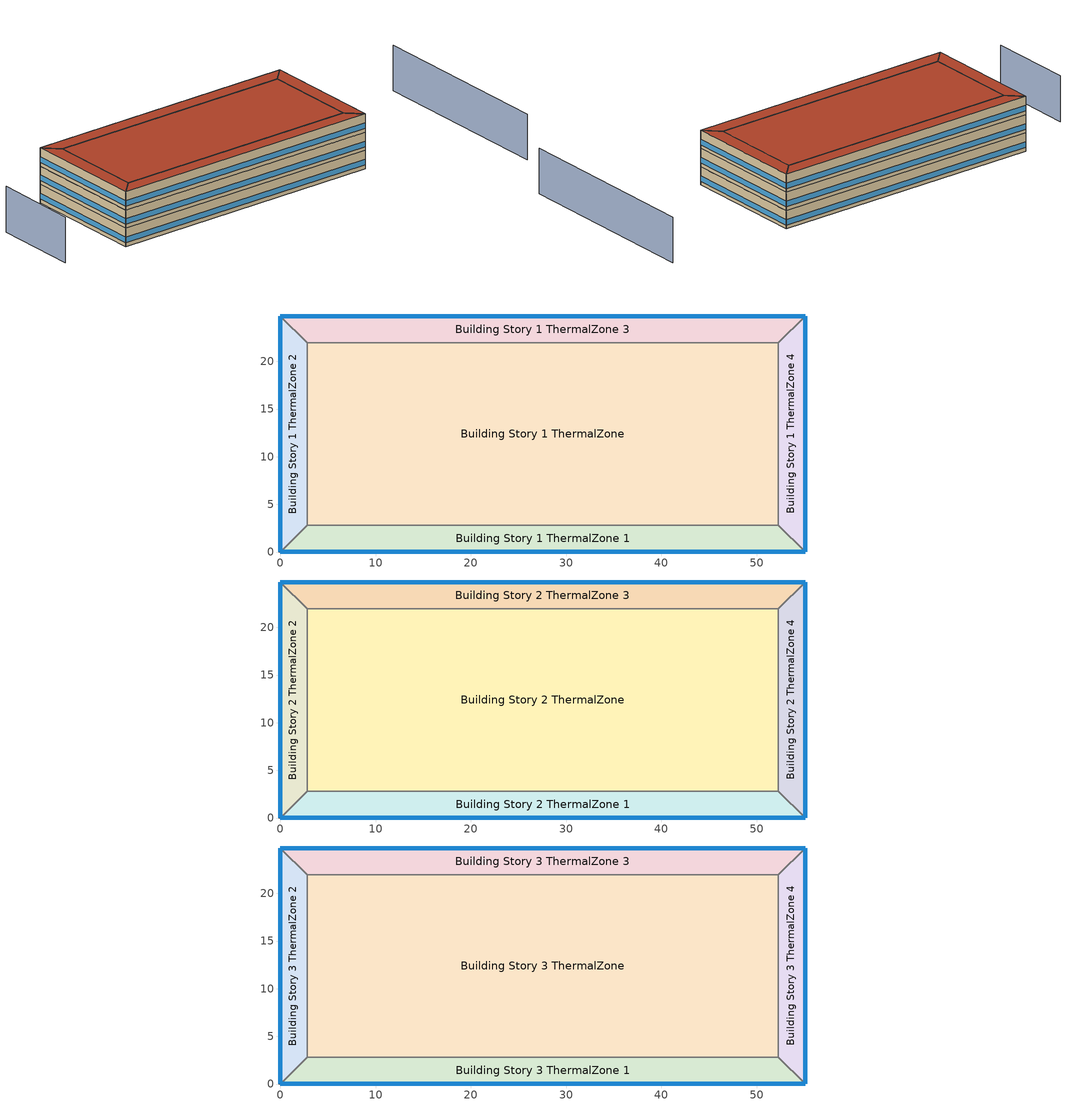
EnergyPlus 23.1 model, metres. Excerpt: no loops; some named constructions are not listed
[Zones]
Building Story 1 ThermalZone
 floor ground (Typical Insulated Carpeted 8in Slab Floor): 52.27,2.83 2.83,2.83 2.83,21.94 52.27,21.94 z0
 wall adiabatic (Typical Interior Wall): 2.83,2.83 52.27,2.83 52.27,21.94 2.83,21.94 2.83,2.83 z0:3.6
 ceiling adiabatic (Typical Interior Floor): 52.27,21.94 2.83,21.94 2.83,2.83 52.27,2.83 z3.6
Building Story 1 ThermalZone 1
 floor ground (Typical Insulated Carpeted 8in Slab Floor): 55.1,0 0,0 2.83,2.83 52.27,2.83 z0
 wall outside (Typical Insulated Steel Framed Exterior Wall R-20.41): 0,0 55.1,0 z0:3.6
 wall adiabatic (Typical Interior Wall): 55.1,0 52.27,2.83 2.83,2.83 0,0 z0:3.6
 window (U 0.48 SHGC 0.40 Dbl Ref-D Clr 6mm/13mm): 0.03,0 55.07,0 z0.76:1.84
 ceiling adiabatic (Typical Interior Ceiling): 52.27,2.83 2.83,2.83 0,0 55.1,0 z3.6
Building Story 1 ThermalZone 2
 floor ground (Typical Insulated Carpeted 8in Slab Floor): 0,0 0,24.77 2.83,21.94 2.83,2.83 z0
 wall outside (Typical Insulated Steel Framed Exterior Wall R-20.41): 0,24.77 0,0 z0:3.6
 wall adiabatic (Typical Interior Wall): 0,0 2.83,2.83 2.83,21.94 0,24.77 z0:3.6
 window (U 0.48 SHGC 0.40 Dbl Ref-D Clr 6mm/13mm): 0,24.74 0,0.03 z0.76:1.84
 ceiling adiabatic (Typical Interior Ceiling): 2.83,2.83 2.83,21.94 0,24.77 0,0 z3.6
Building Story 1 ThermalZone 3
 floor ground (Typical Insulated Carpeted 8in Slab Floor): 0,24.77 55.1,24.77 52.27,21.94 2.83,21.94 z0
 wall outside (Typical Insulated Steel Framed Exterior Wall R-20.41): 55.1,24.77 0,24.77 z0:3.6
 wall adiabatic (Typical Interior Wall): 0,24.77 2.83,21.94 52.27,21.94 55.1,24.77 z0:3.6
 window (U 0.48 SHGC 0.40 Dbl Ref-D Clr 6mm/13mm): 55.07,24.77 0.03,24.77 z0.76:1.84
 ceiling adiabatic (Typical Interior Ceiling): 2.83,21.94 52.27,21.94 55.1,24.77 0,24.77 z3.6
Building Story 1 ThermalZone 4
 floor ground (Typical Insulated Carpeted 8in Slab Floor): 55.1,24.77 55.1,0 52.27,2.83 52.27,21.94 z0
 wall outside (Typical Insulated Steel Framed Exterior Wall R-20.41): 55.1,0 55.1,24.77 z0:3.6
 wall adiabatic (Typical Interior Wall): 55.1,24.77 52.27,21.94 52.27,2.83 55.1,0 z0:3.6
 window (U 0.48 SHGC 0.40 Dbl Ref-D Clr 6mm/13mm): 55.1,0.03 55.1,24.74 z0.76:1.84
 ceiling adiabatic (Typical Interior Ceiling): 52.27,21.94 52.27,2.83 55.1,0 55.1,24.77 z3.6
Building Story 2 ThermalZone
 floor adiabatic (Typical Interior Floor): 52.27,2.83 2.83,2.83 2.83,21.94 52.27,21.94 z3.6
 wall adiabatic (Typical Interior Wall): 2.83,2.83 52.27,2.83 52.27,21.94 2.83,21.94 2.83,2.83 z3.6:7.2
 ceiling adiabatic (Typical Interior Ceiling): 52.27,21.94 2.83,21.94 2.83,2.83 52.27,2.83 z7.2
Building Story 2 ThermalZone 1
 floor adiabatic (Typical Interior Ceiling): 55.1,0 0,0 2.83,2.83 52.27,2.83 z3.6
 wall outside (Typical Insulated Steel Framed Exterior Wall R-20.41): 0,0 55.1,0 z3.6:7.2
 wall adiabatic (Typical Interior Wall): 55.1,0 52.27,2.83 2.83,2.83 0,0 z3.6:7.2
 window (U 0.48 SHGC 0.40 Dbl Ref-D Clr 6mm/13mm): 0.03,0 55.07,0 z4.36:5.44
 ceiling adiabatic (Typical Interior Ceiling): 52.27,2.83 2.83,2.83 0,0 55.1,0 z7.2
Building Story 2 ThermalZone 2
 floor adiabatic (Typical Interior Ceiling): 0,0 0,24.77 2.83,21.94 2.83,2.83 z3.6
 wall outside (Typical Insulated Steel Framed Exterior Wall R-20.41): 0,24.77 0,0 z3.6:7.2
 wall adiabatic (Typical Interior Wall): 0,0 2.83,2.83 2.83,21.94 0,24.77 z3.6:7.2
 window (U 0.48 SHGC 0.40 Dbl Ref-D Clr 6mm/13mm): 0,24.74 0,0.03 z4.36:5.44
 ceiling adiabatic (Typical Interior Ceiling): 2.83,2.83 2.83,21.94 0,24.77 0,0 z7.2
Building Story 2 ThermalZone 3
 floor adiabatic (Typical Interior Ceiling): 0,24.77 55.1,24.77 52.27,21.94 2.83,21.94 z3.6
 wall outside (Typical Insulated Steel Framed Exterior Wall R-20.41): 55.1,24.77 0,24.77 z3.6:7.2
 wall adiabatic (Typical Interior Wall): 0,24.77 2.83,21.94 52.27,21.94 55.1,24.77 z3.6:7.2
 window (U 0.48 SHGC 0.40 Dbl Ref-D Clr 6mm/13mm): 55.07,24.77 0.03,24.77 z4.36:5.44
 ceiling adiabatic (Typical Interior Ceiling): 2.83,21.94 52.27,21.94 55.1,24.77 0,24.77 z7.2
Building Story 2 ThermalZone 4
 floor adiabatic (Typical Interior Ceiling): 55.1,24.77 55.1,0 52.27,2.83 52.27,21.94 z3.6
 wall outside (Typical Insulated Steel Framed Exterior Wall R-20.41): 55.1,0 55.1,24.77 z3.6:7.2
 wall adiabatic (Typical Interior Wall): 55.1,24.77 52.27,21.94 52.27,2.83 55.1,0 z3.6:7.2
 window (U 0.48 SHGC 0.40 Dbl Ref-D Clr 6mm/13mm): 55.1,0.03 55.1,24.74 z4.36:5.44
 ceiling adiabatic (Typical Interior Ceiling): 52.27,21.94 52.27,2.83 55.1,0 55.1,24.77 z7.2
Building Story 3 ThermalZone
 floor adiabatic (Typical Interior Ceiling): 52.27,2.83 2.83,2.83 2.83,21.94 52.27,21.94 z7.2
 wall adiabatic (Typical Interior Wall): 2.83,2.83 52.27,2.83 52.27,21.94 2.83,21.94 2.83,2.83 z7.2:10.8
 roof outside (Typical IEAD Roof R-31.25): 52.27,21.94 2.83,21.94 2.83,2.83 52.27,2.83 z10.8
Building Story 3 ThermalZone 1
 floor adiabatic (Typical Interior Ceiling): 55.1,0 0,0 2.83,2.83 52.27,2.83 z7.2
 wall outside (Typical Insulated Steel Framed Exterior Wall R-20.41): 0,0 55.1,0 z7.2:10.8
 wall adiabatic (Typical Interior Wall): 55.1,0 52.27,2.83 2.83,2.83 0,0 z7.2:10.8
 window (U 0.48 SHGC 0.40 Dbl Ref-D Clr 6mm/13mm): 0.03,0 55.07,0 z7.96:9.04
 roof outside (Typical IEAD Roof R-31.25): 52.27,2.83 2.83,2.83 0,0 55.1,0 z10.8
Building Story 3 ThermalZone 2
 floor adiabatic (Typical Interior Ceiling): 0,0 0,24.77 2.83,21.94 2.83,2.83 z7.2
 wall outside (Typical Insulated Steel Framed Exterior Wall R-20.41): 0,24.77 0,0 z7.2:10.8
 wall adiabatic (Typical Interior Wall): 0,0 2.83,2.83 2.83,21.94 0,24.77 z7.2:10.8
 window (U 0.48 SHGC 0.40 Dbl Ref-D Clr 6mm/13mm): 0,24.74 0,0.03 z7.96:9.04
 roof outside (Typical IEAD Roof R-31.25): 2.83,2.83 2.83,21.94 0,24.77 0,0 z10.8
Building Story 3 ThermalZone 3
 floor adiabatic (Typical Interior Ceiling): 0,24.77 55.1,24.77 52.27,21.94 2.83,21.94 z7.2
 wall outside (Typical Insulated Steel Framed Exterior Wall R-20.41): 55.1,24.77 0,24.77 z7.2:10.8
 wall adiabatic (Typical Interior Wall): 0,24.77 2.83,21.94 52.27,21.94 55.1,24.77 z7.2:10.8
 window (U 0.48 SHGC 0.40 Dbl Ref-D Clr 6mm/13mm): 55.07,24.77 0.03,24.77 z7.96:9.04
 roof outside (Typical IEAD Roof R-31.25): 2.83,21.94 52.27,21.94 55.1,24.77 0,24.77 z10.8
Building Story 3 ThermalZone 4
 floor adiabatic (Typical Interior Ceiling): 55.1,24.77 55.1,0 52.27,2.83 52.27,21.94 z7.2
 wall outside (Typical Insulated Steel Framed Exterior Wall R-20.41): 55.1,0 55.1,24.77 z7.2:10.8
 wall adiabatic (Typical Interior Wall): 55.1,24.77 52.27,21.94 52.27,2.83 55.1,0 z7.2:10.8
 window (U 0.48 SHGC 0.40 Dbl Ref-D Clr 6mm/13mm): 55.1,0.03 55.1,24.74 z7.96:9.04
 roof outside (Typical IEAD Roof R-31.25): 52.27,21.94 52.27,2.83 55.1,0 55.1,24.77 z10.8
shading: -12.9,1.22 -12.9,18.44 / 80.3,23.66 80.3,-15.1 z0:9
[Building]
bld_11: Terrain=City
[Site:Location]
Laramie General Brees Field_WY_USA: Latitude {deg}=41.31223; Longitude {deg}=-105.583; Time Zone {hr}=-7; Elevation {m}=2215
[Site:GroundTemperature:FCfactorMethod]
8.6, 2.8, -4.1, -8.8, -2.2, 0.3, 6.7, 10.1, 16.5, 20.6, 19.2, 14.7
[Site:WaterMainsTemperature]
Calculation Method=Correlation; Annual Average Outdoor Air Temperature {C}=8.96667; Maximum Difference In Monthly Average Outdoor Air Temperatures {deltaC}=26.2
[SizingPeriod:DesignDay] Day of Month=21; Dry-Bulb Temperature Range Modifier Type=DefaultMultipliers; Humidity Condition Type=Wetbulb; Barometric Pressure {Pa}=98769; Rain Indicator=No; Snow Indicator=No; Daylight Saving Time Indicator=No; Begin Environment Reset Mode=FullResetAtBeginEnvironment
Name | Month | Day Type | Maximum Dry-Bulb Temperature {C} | Daily Dry-Bulb Temperature Range {deltaC} | Wetbulb or DewPoint at Maximum Dry-Bulb {C} | Wind Speed {m/s} | Wind Direction {deg} | Solar Model Indicator | ASHRAE Clear Sky Optical Depth for Beam Irradiance (taub) | ASHRAE Clear Sky Optical Depth for Diffuse Irradiance (taud) | Sky Clearness
Buffalo Niagara Intl Ap Ann Clg .4% Condns DB=>MWB 1 | 7 | SummerDesignDay | 30.3 | 9.3 | 21.8 | 5.7 | 240 | ASHRAETau | 0.462 | 2.001
Buffalo Niagara Intl Ap Ann Clg .4% Condns WB=>MDB 1 | 7 | SummerDesignDay | 27.8 | 9.3 | 23.8 | 5.7 | 240 | ASHRAETau | 0.462 | 2.001
Buffalo Niagara Intl Ap Ann Htg 99.6% Condns DB 1 | 1 | WinterDesignDay | -16.3 | 0 | -16.3 | 5.1 | 270 | ASHRAEClearSky |  |  | 0
[Material] Thermal Absorptance=0.9; Solar Absorptance=0.7
Name | Roughness | Thickness {m} | Conductivity {W/m-K} | Density {kg/m3} | Specific Heat {J/kg-K} | Visible Absorptance
100mm Normalweight concrete floor | MediumRough | 0.1016 | 2.31045 | 2322 | 832.557 | 0.7
25mm Stucco | Smooth | 0.0254 | 0.72 | 1856 | 840 | 0.7
5/8 in. Gypsum Board | MediumSmooth | 0.0159 | 0.16 | 800 | 1090 | 0.7
8 in. Normalweight Concrete Floor | MediumRough | 0.2032 | 2.31 | 2322 | 832 | 0.7
G01 13mm gypsum board | Smooth | 0.0127 | 0.160031 | 800.001 | 1090.73 | 0.5
Metal Roof Surface | Smooth | 0.0008 | 45.28 | 7824 | 500 | 0.7
Roof Membrane | VeryRough | 0.0095 | 0.16 | 1121.29 | 1460 | 0.7
[Material:NoMass] Roughness=Smooth; Thermal Absorptance=0.9; Solar Absorptance=0.7
Name | Thermal Resistance {m2-K/W} | Visible Absorptance
CP02 CARPET PAD; Typical Carpet Pad | 0.21648 | 0.8
Typical Insulation R-18.23 | 3.21036 | 0.7
Typical Insulation R-30.13 | 5.30668 | 0.7
[WindowMaterial:Gas]
AIR 13MM: Gas Type=Air; Thickness {m}=0.0127
[WindowMaterial:Glazing] Optical Data Type=SpectralAverage; Thickness {m}=0.006; Infrared Transmittance at Normal Incidence=0; Front Side Infrared Hemispherical Emissivity=0.84; Conductivity {W/m-K}=0.9; Dirt Correction Factor for Solar and Visible Transmittance=1; Solar Diffusing=No
Name | Solar Transmittance at Normal Incidence | Front Side Solar Reflectance at Normal Incidence | Back Side Solar Reflectance at Normal Incidence | Visible Transmittance at Normal Incidence | Front Side Visible Reflectance at Normal Incidence | Back Side Visible Reflectance at Normal Incidence | Back Side Infrared Hemispherical Emissivity
CLEAR 6MM | 0.775 | 0.071 | 0.071 | 0.881 | 0.08 | 0.08 | 0.84
REF D CLEAR 6MM | 0.429 | 0.308 | 0.379 | 0.334 | 0.453 | 0.505 | 0.82
[Construction]
Typical IEAD Roof R-31.25: Roof Membrane, Typical Insulation R-30.13, Metal Roof Surface
Typical Insulated Carpeted 8in Slab Floor: 8 in. Normalweight Concrete Floor, Typical Carpet Pad
Typical Insulated Steel Framed Exterior Wall R-20.41: 25mm Stucco, 5/8 in. Gypsum Board, Typical Insulation R-18.23, 5/8 in. Gypsum Board
Typical Interior Ceiling: CP02 CARPET PAD, 100mm Normalweight concrete floor
Typical Interior Floor: 100mm Normalweight concrete floor, CP02 CARPET PAD
Typical Interior Wall: G01 13mm gypsum board, G01 13mm gypsum board
U 0.48 SHGC 0.40 Dbl Ref-D Clr 6mm/13mm: REF D CLEAR 6MM, AIR 13MM, CLEAR 6MM
[Zone] Multiplier=1; Part of Total Floor Area=Yes
Building Story 1 ThermalZone; Building Story 1 ThermalZone 1; Building Story 1 ThermalZone 2; Building Story 1 ThermalZone 3; Building Story 1 ThermalZone 4; Building Story 2 ThermalZone; Building Story 2 ThermalZone 1; Building Story 2 ThermalZone 2; Building Story 2 ThermalZone 3; Building Story 2 ThermalZone 4; Building Story 3 ThermalZone; Building Story 3 ThermalZone 1; Building Story 3 ThermalZone 2; Building Story 3 ThermalZone 3; Building Story 3 ThermalZone 4
[Space]
Name | Zone | Space Type
Building Story 1 Space | Building Story 1 ThermalZone | Story Ground Blended Space Type
Building Story 1 Space 1 | Building Story 1 ThermalZone 1 | Story Ground Blended Space Type
Building Story 1 Space 2 | Building Story 1 ThermalZone 2 | Story Ground Blended Space Type
Building Story 1 Space 3 | Building Story 1 ThermalZone 3 | Story Ground Blended Space Type
Building Story 1 Space 4 | Building Story 1 ThermalZone 4 | Story Ground Blended Space Type
Building Story 2 Space | Building Story 2 ThermalZone | Story Mid Blended Space Type
Building Story 2 Space 1 | Building Story 2 ThermalZone 1 | Story Mid Blended Space Type
Building Story 2 Space 2 | Building Story 2 ThermalZone 2 | Story Mid Blended Space Type
Building Story 2 Space 3 | Building Story 2 ThermalZone 3 | Story Mid Blended Space Type
Building Story 2 Space 4 | Building Story 2 ThermalZone 4 | Story Mid Blended Space Type
Building Story 3 Space | Building Story 3 ThermalZone | Story Top Blended Space Type
Building Story 3 Space 1 | Building Story 3 ThermalZone 1 | Story Top Blended Space Type
Building Story 3 Space 2 | Building Story 3 ThermalZone 2 | Story Top Blended Space Type
Building Story 3 Space 3 | Building Story 3 ThermalZone 3 | Story Top Blended Space Type
Building Story 3 Space 4 | Building Story 3 ThermalZone 4 | Story Top Blended Space Type
[InternalMass]
Name | Construction | Zone or ZoneList | Space or SpaceList | Surface Area {m2}
Building Story 1 Space 4 Office OfficeLarge Data Center A  - Story Ground Mass; Building Story 1 Space 4 Office OfficeLarge Data Center C  - Story Ground Mass | InteriorFurnishings 1 | Building Story 1 ThermalZone 4 | Building Story 1 Space 4 | 0.253311
Building Story 1 Space 1 Office OfficeLarge Data Center A  - Story Ground Mass; Building Story 1 Space 1 Office OfficeLarge Data Center C  - Story Ground Mass | InteriorFurnishings 1 | Building Story 1 ThermalZone 1 | Building Story 1 Space 1 | 0.60355
Building Story 1 Space Office OfficeLarge Data Center A  - Story Ground Mass; Building Story 1 Space Office OfficeLarge Data Center C  - Story Ground Mass | InteriorFurnishings 1 | Building Story 1 ThermalZone | Building Story 1 Space | 3.85708
Building Story 1 Space 3 Office OfficeLarge Data Center A  - Story Ground Mass; Building Story 1 Space 3 Office OfficeLarge Data Center C  - Story Ground Mass | InteriorFurnishings 1 | Building Story 1 ThermalZone 3 | Building Story 1 Space 3 | 0.60355
Building Story 1 Space 2 Office OfficeLarge Data Center A  - Story Ground Mass; Building Story 1 Space 2 Office OfficeLarge Data Center C  - Story Ground Mass | InteriorFurnishings 1 | Building Story 1 ThermalZone 2 | Building Story 1 Space 2 | 0.253311
Building Story 1 Space 4 Office OfficeLarge Data Center B  - Story Ground Mass | InteriorFurnishings 1 | Building Story 1 ThermalZone 4 | Building Story 1 Space 4 | 0.893223
Building Story 1 Space 1 Office OfficeLarge Data Center B  - Story Ground Mass | InteriorFurnishings 1 | Building Story 1 ThermalZone 1 | Building Story 1 Space 1 | 2.12823
Building Story 1 Space Office OfficeLarge Data Center B  - Story Ground Mass | InteriorFurnishings 1 | Building Story 1 ThermalZone | Building Story 1 Space | 13.6008
Building Story 1 Space 3 Office OfficeLarge Data Center B  - Story Ground Mass | InteriorFurnishings 1 | Building Story 1 ThermalZone 3 | Building Story 1 Space 3 | 2.12824
Building Story 1 Space 2 Office OfficeLarge Data Center B  - Story Ground Mass | InteriorFurnishings 1 | Building Story 1 ThermalZone 2 | Building Story 1 Space 2 | 0.893223
Building Story 1 Space 4 Office OfficeLarge Main Data Center A  - Story Ground Mass; Building Story 1 Space 4 Office OfficeLarge Main Data Center C  - Story Ground Mass | InteriorFurnishings 1 | Building Story 1 ThermalZone 4 | Building Story 1 Space 4 | 0.455421
Building Story 1 Space 1 Office OfficeLarge Main Data Center A  - Story Ground Mass; Building Story 1 Space 1 Office OfficeLarge Main Data Center C  - Story Ground Mass | InteriorFurnishings 1 | Building Story 1 ThermalZone 1 | Building Story 1 Space 1 | 1.08511
Building Story 1 Space Office OfficeLarge Main Data Center A  - Story Ground Mass; Building Story 1 Space Office OfficeLarge Main Data Center C  - Story Ground Mass | InteriorFurnishings 1 | Building Story 1 ThermalZone | Building Story 1 Space | 6.93453
Building Story 1 Space 3 Office OfficeLarge Main Data Center A  - Story Ground Mass; Building Story 1 Space 3 Office OfficeLarge Main Data Center C  - Story Ground Mass | InteriorFurnishings 1 | Building Story 1 ThermalZone 3 | Building Story 1 Space 3 | 1.08511
Building Story 1 Space 2 Office OfficeLarge Main Data Center A  - Story Ground Mass; Building Story 1 Space 2 Office OfficeLarge Main Data Center C  - Story Ground Mass | InteriorFurnishings 1 | Building Story 1 ThermalZone 2 | Building Story 1 Space 2 | 0.455421
Building Story 1 Space 4 Office OfficeLarge Main Data Center B  - Story Ground Mass | InteriorFurnishings 1 | Building Story 1 ThermalZone 4 | Building Story 1 Space 4 | 1.6059
Building Story 1 Space 1 Office OfficeLarge Main Data Center B  - Story Ground Mass | InteriorFurnishings 1 | Building Story 1 ThermalZone 1 | Building Story 1 Space 1 | 3.82629
Building Story 1 Space Office OfficeLarge Main Data Center B  - Story Ground Mass | InteriorFurnishings 1 | Building Story 1 ThermalZone | Building Story 1 Space | 24.4525
Building Story 1 Space 3 Office OfficeLarge Main Data Center B  - Story Ground Mass | InteriorFurnishings 1 | Building Story 1 ThermalZone 3 | Building Story 1 Space 3 | 3.8263
Building Story 1 Space 2 Office OfficeLarge Main Data Center B  - Story Ground Mass | InteriorFurnishings 1 | Building Story 1 ThermalZone 2 | Building Story 1 Space 2 | 1.6059
Building Story 1 Space 4 SecondarySchool Auditorium A  - Story Ground Mass; Building Story 1 Space 4 SecondarySchool Auditorium C  - Story Ground Mass | InteriorFurnishings 1 | Building Story 1 ThermalZone 4 | Building Story 1 Space 4 | 2.03727
Building Story 1 Space 1 SecondarySchool Auditorium A  - Story Ground Mass; Building Story 1 Space 1 SecondarySchool Auditorium C  - Story Ground Mass | InteriorFurnishings 1 | Building Story 1 ThermalZone 1 | Building Story 1 Space 1 | 4.85408
Building Story 1 Space SecondarySchool Auditorium A  - Story Ground Mass; Building Story 1 Space SecondarySchool Auditorium C  - Story Ground Mass | InteriorFurnishings 1 | Building Story 1 ThermalZone | Building Story 1 Space | 31.0207
Building Story 1 Space 3 SecondarySchool Auditorium A  - Story Ground Mass; Building Story 1 Space 3 SecondarySchool Auditorium C  - Story Ground Mass | InteriorFurnishings 1 | Building Story 1 ThermalZone 3 | Building Story 1 Space 3 | 4.85409
Building Story 1 Space 2 SecondarySchool Auditorium A  - Story Ground Mass; Building Story 1 Space 2 SecondarySchool Auditorium C  - Story Ground Mass | InteriorFurnishings 1 | Building Story 1 ThermalZone 2 | Building Story 1 Space 2 | 2.03727
Building Story 1 Space 4 SecondarySchool Auditorium B  - Story Ground Mass | InteriorFurnishings 1 | Building Story 1 ThermalZone 4 | Building Story 1 Space 4 | 7.1838
Building Story 1 Space 1 SecondarySchool Auditorium B  - Story Ground Mass | InteriorFurnishings 1 | Building Story 1 ThermalZone 1 | Building Story 1 Space 1 | 17.1164
Building Story 1 Space SecondarySchool Auditorium B  - Story Ground Mass | InteriorFurnishings 1 | Building Story 1 ThermalZone | Building Story 1 Space | 109.385
Building Story 1 Space 3 SecondarySchool Auditorium B  - Story Ground Mass | InteriorFurnishings 1 | Building Story 1 ThermalZone 3 | Building Story 1 Space 3 | 17.1164
Building Story 1 Space 2 SecondarySchool Auditorium B  - Story Ground Mass | InteriorFurnishings 1 | Building Story 1 ThermalZone 2 | Building Story 1 Space 2 | 7.1838
Building Story 1 Space 4 SecondarySchool Cafeteria A  - Story Ground Mass; Building Story 1 Space 4 SecondarySchool Cafeteria C  - Story Ground Mass | InteriorFurnishings 1 | Building Story 1 ThermalZone 4 | Building Story 1 Space 4 | 1.28946
Building Story 1 Space 1 SecondarySchool Cafeteria A  - Story Ground Mass; Building Story 1 Space 1 SecondarySchool Cafeteria C  - Story Ground Mass | InteriorFurnishings 1 | Building Story 1 ThermalZone 1 | Building Story 1 Space 1 | 3.07233
Building Story 1 Space SecondarySchool Cafeteria A  - Story Ground Mass; Building Story 1 Space SecondarySchool Cafeteria C  - Story Ground Mass | InteriorFurnishings 1 | Building Story 1 ThermalZone | Building Story 1 Space | 19.6342
Building Story 1 Space 3 SecondarySchool Cafeteria A  - Story Ground Mass; Building Story 1 Space 3 SecondarySchool Cafeteria C  - Story Ground Mass | InteriorFurnishings 1 | Building Story 1 ThermalZone 3 | Building Story 1 Space 3 | 3.07233
Building Story 1 Space 2 SecondarySchool Cafeteria A  - Story Ground Mass; Building Story 1 Space 2 SecondarySchool Cafeteria C  - Story Ground Mass | InteriorFurnishings 1 | Building Story 1 ThermalZone 2 | Building Story 1 Space 2 | 1.28946
Building Story 1 Space 4 SecondarySchool Cafeteria B  - Story Ground Mass | InteriorFurnishings 1 | Building Story 1 ThermalZone 4 | Building Story 1 Space 4 | 4.54689
Building Story 1 Space 1 SecondarySchool Cafeteria B  - Story Ground Mass | InteriorFurnishings 1 | Building Story 1 ThermalZone 1 | Building Story 1 Space 1 | 10.8336
Building Story 1 Space SecondarySchool Cafeteria B  - Story Ground Mass | InteriorFurnishings 1 | Building Story 1 ThermalZone | Building Story 1 Space | 69.2338
Building Story 1 Space 3 SecondarySchool Cafeteria B  - Story Ground Mass | InteriorFurnishings 1 | Building Story 1 ThermalZone 3 | Building Story 1 Space 3 | 10.8336
Building Story 1 Space 2 SecondarySchool Cafeteria B  - Story Ground Mass | InteriorFurnishings 1 | Building Story 1 ThermalZone 2 | Building Story 1 Space 2 | 4.54689
Building Story 1 Space 4 SecondarySchool Classroom A  - Story Ground Mass; Building Story 1 Space 4 SecondarySchool Classroom C  - Story Ground Mass | InteriorFurnishings 1 | Building Story 1 ThermalZone 4 | Building Story 1 Space 4 | 3.70254
Building Story 1 Space 1 SecondarySchool Classroom A  - Story Ground Mass; Building Story 1 Space 1 SecondarySchool Classroom C  - Story Ground Mass | InteriorFurnishings 1 | Building Story 1 ThermalZone 1 | Building Story 1 Space 1 | 8.82185
Building Story 1 Space SecondarySchool Classroom A  - Story Ground Mass; Building Story 1 Space SecondarySchool Classroom C  - Story Ground Mass | InteriorFurnishings 1 | Building Story 1 ThermalZone | Building Story 1 Space | 56.3773
Building Story 1 Space 3 SecondarySchool Classroom A  - Story Ground Mass; Building Story 1 Space 3 SecondarySchool Classroom C  - Story Ground Mass | InteriorFurnishings 1 | Building Story 1 ThermalZone 3 | Building Story 1 Space 3 | 8.82186
Building Story 1 Space 2 SecondarySchool Classroom A  - Story Ground Mass; Building Story 1 Space 2 SecondarySchool Classroom C  - Story Ground Mass | InteriorFurnishings 1 | Building Story 1 ThermalZone 2 | Building Story 1 Space 2 | 3.70254
Building Story 1 Space 4 SecondarySchool ComputerRoom A  - Story Ground Mass; Building Story 1 Space 4 SecondarySchool ComputerRoom C  - Story Ground Mass | InteriorFurnishings 1 | Building Story 1 ThermalZone 4 | Building Story 1 Space 4 | 1.96855
Building Story 1 Space 1 SecondarySchool ComputerRoom A  - Story Ground Mass; Building Story 1 Space 1 SecondarySchool ComputerRoom C  - Story Ground Mass | InteriorFurnishings 1 | Building Story 1 ThermalZone 1 | Building Story 1 Space 1 | 4.69036
Building Story 1 Space SecondarySchool ComputerRoom A  - Story Ground Mass; Building Story 1 Space SecondarySchool ComputerRoom C  - Story Ground Mass | InteriorFurnishings 1 | Building Story 1 ThermalZone | Building Story 1 Space | 29.9744
Building Story 1 Space 3 SecondarySchool ComputerRoom A  - Story Ground Mass; Building Story 1 Space 3 SecondarySchool ComputerRoom C  - Story Ground Mass | InteriorFurnishings 1 | Building Story 1 ThermalZone 3 | Building Story 1 Space 3 | 4.69036
Building Story 1 Space 2 SecondarySchool ComputerRoom A  - Story Ground Mass; Building Story 1 Space 2 SecondarySchool ComputerRoom C  - Story Ground Mass | InteriorFurnishings 1 | Building Story 1 ThermalZone 2 | Building Story 1 Space 2 | 1.96855
Building Story 1 Space 4 SecondarySchool ComputerRoom B  - Story Ground Mass | InteriorFurnishings 1 | Building Story 1 ThermalZone 4 | Building Story 1 Space 4 | 6.94148
Building Story 1 Space 1 SecondarySchool ComputerRoom B  - Story Ground Mass | InteriorFurnishings 1 | Building Story 1 ThermalZone 1 | Building Story 1 Space 1 | 16.5391
Building Story 1 Space SecondarySchool ComputerRoom B  - Story Ground Mass | InteriorFurnishings 1 | Building Story 1 ThermalZone | Building Story 1 Space | 105.696
Building Story 1 Space 3 SecondarySchool ComputerRoom B  - Story Ground Mass | InteriorFurnishings 1 | Building Story 1 ThermalZone 3 | Building Story 1 Space 3 | 16.5391
Building Story 1 Space 2 SecondarySchool ComputerRoom B  - Story Ground Mass | InteriorFurnishings 1 | Building Story 1 ThermalZone 2 | Building Story 1 Space 2 | 6.94148
Building Story 1 Space 4 SecondarySchool Corridor B  - Story Ground Mass | InteriorFurnishings 1 | Building Story 1 ThermalZone 4 | Building Story 1 Space 4 | 5.22082
Building Story 1 Space 1 SecondarySchool Corridor B  - Story Ground Mass | InteriorFurnishings 1 | Building Story 1 ThermalZone 1 | Building Story 1 Space 1 | 12.4394
Building Story 1 Space SecondarySchool Corridor B  - Story Ground Mass | InteriorFurnishings 1 | Building Story 1 ThermalZone | Building Story 1 Space | 79.4956
Building Story 1 Space 3 SecondarySchool Corridor B  - Story Ground Mass | InteriorFurnishings 1 | Building Story 1 ThermalZone 3 | Building Story 1 Space 3 | 12.4394
Building Story 1 Space 2 SecondarySchool Corridor B  - Story Ground Mass | InteriorFurnishings 1 | Building Story 1 ThermalZone 2 | Building Story 1 Space 2 | 5.22082
Building Story 1 Space 4 SecondarySchool Gym A  - Story Ground Mass; Building Story 1 Space 4 SecondarySchool Gym C  - Story Ground Mass | InteriorFurnishings 1 | Building Story 1 ThermalZone 4 | Building Story 1 Space 4 | 3.94434
Building Story 1 Space 1 SecondarySchool Gym A  - Story Ground Mass; Building Story 1 Space 1 SecondarySchool Gym C  - Story Ground Mass | InteriorFurnishings 1 | Building Story 1 ThermalZone 1 | Building Story 1 Space 1 | 9.39796
Building Story 1 Space SecondarySchool Gym A  - Story Ground Mass; Building Story 1 Space SecondarySchool Gym C  - Story Ground Mass | InteriorFurnishings 1 | Building Story 1 ThermalZone | Building Story 1 Space | 60.059
Building Story 1 Space 3 SecondarySchool Gym A  - Story Ground Mass; Building Story 1 Space 3 SecondarySchool Gym C  - Story Ground Mass | InteriorFurnishings 1 | Building Story 1 ThermalZone 3 | Building Story 1 Space 3 | 9.39797
Building Story 1 Space 2 SecondarySchool Gym A  - Story Ground Mass; Building Story 1 Space 2 SecondarySchool Gym C  - Story Ground Mass | InteriorFurnishings 1 | Building Story 1 ThermalZone 2 | Building Story 1 Space 2 | 3.94434
Building Story 1 Space 4 SecondarySchool Gym A end_a - Story Ground Mass; Building Story 1 Space 4 SecondarySchool Gym C end_a - Story Ground Mass | InteriorFurnishings 1 | Building Story 1 ThermalZone 4 | Building Story 1 Space 4 | 2.70912
Building Story 1 Space 1 SecondarySchool Gym A end_a - Story Ground Mass; Building Story 1 Space 1 SecondarySchool Gym C end_a - Story Ground Mass | InteriorFurnishings 1 | Building Story 1 ThermalZone 1 | Building Story 1 Space 1 | 6.45486
Building Story 1 Space SecondarySchool Gym A end_a - Story Ground Mass; Building Story 1 Space SecondarySchool Gym C end_a - Story Ground Mass | InteriorFurnishings 1 | Building Story 1 ThermalZone | Building Story 1 Space | 41.2507
Building Story 1 Space 3 SecondarySchool Gym A end_a - Story Ground Mass; Building Story 1 Space 3 SecondarySchool Gym C end_a - Story Ground Mass | InteriorFurnishings 1 | Building Story 1 ThermalZone 3 | Building Story 1 Space 3 | 6.45486
Building Story 1 Space 2 SecondarySchool Gym A end_a - Story Ground Mass; Building Story 1 Space 2 SecondarySchool Gym C end_a - Story Ground Mass | InteriorFurnishings 1 | Building Story 1 ThermalZone 2 | Building Story 1 Space 2 | 2.70912
Building Story 1 Space 4 SecondarySchool Gym B  - Story Ground Mass | InteriorFurnishings 1 | Building Story 1 ThermalZone 4 | Building Story 1 Space 4 | 13.9085
Building Story 1 Space 1 SecondarySchool Gym B  - Story Ground Mass | InteriorFurnishings 1 | Building Story 1 ThermalZone 1 | Building Story 1 Space 1 | 33.139
Building Story 1 Space SecondarySchool Gym B  - Story Ground Mass | InteriorFurnishings 1 | Building Story 1 ThermalZone | Building Story 1 Space | 211.78
Building Story 1 Space 3 SecondarySchool Gym B  - Story Ground Mass | InteriorFurnishings 1 | Building Story 1 ThermalZone 3 | Building Story 1 Space 3 | 33.139
Building Story 1 Space 2 SecondarySchool Gym B  - Story Ground Mass | InteriorFurnishings 1 | Building Story 1 ThermalZone 2 | Building Story 1 Space 2 | 13.9085
Building Story 1 Space 4 SecondarySchool Gym B end_a - Story Ground Mass | InteriorFurnishings 1 | Building Story 1 ThermalZone 4 | Building Story 1 Space 4 | 9.55286
Building Story 1 Space 1 SecondarySchool Gym B end_a - Story Ground Mass | InteriorFurnishings 1 | Building Story 1 ThermalZone 1 | Building Story 1 Space 1 | 22.7611
Building Story 1 Space SecondarySchool Gym B end_a - Story Ground Mass | InteriorFurnishings 1 | Building Story 1 ThermalZone | Building Story 1 Space | 145.458
Building Story 1 Space 3 SecondarySchool Gym B end_a - Story Ground Mass | InteriorFurnishings 1 | Building Story 1 ThermalZone 3 | Building Story 1 Space 3 | 22.7611
Building Story 1 Space 2 SecondarySchool Gym B end_a - Story Ground Mass | InteriorFurnishings 1 | Building Story 1 ThermalZone 2 | Building Story 1 Space 2 | 9.55286
Building Story 1 Space 4 SecondarySchool Kitchen A  - Story Ground Mass; Building Story 1 Space 4 SecondarySchool Kitchen C  - Story Ground Mass | InteriorFurnishings 1 | Building Story 1 ThermalZone 4 | Building Story 1 Space 4 | 0.444642
Building Story 1 Space 1 SecondarySchool Kitchen A  - Story Ground Mass; Building Story 1 Space 1 SecondarySchool Kitchen C  - Story Ground Mass | InteriorFurnishings 1 | Building Story 1 ThermalZone 1 | Building Story 1 Space 1 | 1.05942
Building Story 1 Space SecondarySchool Kitchen A  - Story Ground Mass; Building Story 1 Space SecondarySchool Kitchen C  - Story Ground Mass | InteriorFurnishings 1 | Building Story 1 ThermalZone | Building Story 1 Space | 6.7704
Building Story 1 Space 3 SecondarySchool Kitchen A  - Story Ground Mass; Building Story 1 Space 3 SecondarySchool Kitchen C  - Story Ground Mass | InteriorFurnishings 1 | Building Story 1 ThermalZone 3 | Building Story 1 Space 3 | 1.05942
Building Story 1 Space 2 SecondarySchool Kitchen A  - Story Ground Mass; Building Story 1 Space 2 SecondarySchool Kitchen C  - Story Ground Mass | InteriorFurnishings 1 | Building Story 1 ThermalZone 2 | Building Story 1 Space 2 | 0.444642
Building Story 1 Space 4 SecondarySchool Kitchen B  - Story Ground Mass | InteriorFurnishings 1 | Building Story 1 ThermalZone 4 | Building Story 1 Space 4 | 1.56789
Building Story 1 Space 1 SecondarySchool Kitchen B  - Story Ground Mass | InteriorFurnishings 1 | Building Story 1 ThermalZone 1 | Building Story 1 Space 1 | 3.73573
Building Story 1 Space SecondarySchool Kitchen B  - Story Ground Mass | InteriorFurnishings 1 | Building Story 1 ThermalZone | Building Story 1 Space | 23.8737
Building Story 1 Space 3 SecondarySchool Kitchen B  - Story Ground Mass | InteriorFurnishings 1 | Building Story 1 ThermalZone 3 | Building Story 1 Space 3 | 3.73573
Building Story 1 Space 2 SecondarySchool Kitchen B  - Story Ground Mass | InteriorFurnishings 1 | Building Story 1 ThermalZone 2 | Building Story 1 Space 2 | 1.56789
Building Story 1 Space 4 SecondarySchool Library A  - Story Ground Mass; Building Story 1 Space 4 SecondarySchool Library C  - Story Ground Mass | InteriorFurnishings 1 | Building Story 1 ThermalZone 4 | Building Story 1 Space 4 | 1.7341
Building Story 1 Space 1 SecondarySchool Library A  - Story Ground Mass; Building Story 1 Space 1 SecondarySchool Library C  - Story Ground Mass | InteriorFurnishings 1 | Building Story 1 ThermalZone 1 | Building Story 1 Space 1 | 4.13175
Building Story 1 Space SecondarySchool Library A  - Story Ground Mass; Building Story 1 Space SecondarySchool Library C  - Story Ground Mass | InteriorFurnishings 1 | Building Story 1 ThermalZone | Building Story 1 Space | 26.4046
Building Story 1 Space 3 SecondarySchool Library A  - Story Ground Mass; Building Story 1 Space 3 SecondarySchool Library C  - Story Ground Mass | InteriorFurnishings 1 | Building Story 1 ThermalZone 3 | Building Story 1 Space 3 | 4.13175
Building Story 1 Space 2 SecondarySchool Library A  - Story Ground Mass; Building Story 1 Space 2 SecondarySchool Library C  - Story Ground Mass | InteriorFurnishings 1 | Building Story 1 ThermalZone 2 | Building Story 1 Space 2 | 1.7341
Building Story 1 Space 4 SecondarySchool Library B  - Story Ground Mass | InteriorFurnishings 1 | Building Story 1 ThermalZone 4 | Building Story 1 Space 4 | 6.11478
Building Story 1 Space 1 SecondarySchool Library B  - Story Ground Mass | InteriorFurnishings 1 | Building Story 1 ThermalZone 1 | Building Story 1 Space 1 | 14.5694
Building Story 1 Space SecondarySchool Library B  - Story Ground Mass | InteriorFurnishings 1 | Building Story 1 ThermalZone | Building Story 1 Space | 93.1076
Building Story 1 Space 3 SecondarySchool Library B  - Story Ground Mass | InteriorFurnishings 1 | Building Story 1 ThermalZone 3 | Building Story 1 Space 3 | 14.5694
Building Story 1 Space 2 SecondarySchool Library B  - Story Ground Mass | InteriorFurnishings 1 | Building Story 1 ThermalZone 2 | Building Story 1 Space 2 | 6.11478
Building Story 1 Space 4 SecondarySchool Lobby A  - Story Ground Mass; Building Story 1 Space 4 SecondarySchool Lobby C  - Story Ground Mass; Building Story 1 Space 4 SecondarySchool Restroom A  - Story Ground Mass; Building Story 1 Space 4 SecondarySchool Restroom C  - Story Ground Mass | InteriorFurnishings 1 | Building Story 1 ThermalZone 4 | Building Story 1 Space 4 | 0.86503
Building Story 1 Space 1 SecondarySchool Lobby A  - Story Ground Mass; Building Story 1 Space 1 SecondarySchool Lobby C  - Story Ground Mass; Building Story 1 Space 1 SecondarySchool Restroom A  - Story Ground Mass; Building Story 1 Space 1 SecondarySchool Restroom C  - Story Ground Mass | InteriorFurnishings 1 | Building Story 1 ThermalZone 1 | Building Story 1 Space 1 | 2.06106
Building Story 1 Space SecondarySchool Lobby A  - Story Ground Mass; Building Story 1 Space SecondarySchool Lobby C  - Story Ground Mass; Building Story 1 Space SecondarySchool Restroom A  - Story Ground Mass; Building Story 1 Space SecondarySchool Restroom C  - Story Ground Mass | InteriorFurnishings 1 | Building Story 1 ThermalZone | Building Story 1 Space | 13.1715
Building Story 1 Space 3 SecondarySchool Lobby A  - Story Ground Mass; Building Story 1 Space 3 SecondarySchool Lobby C  - Story Ground Mass; Building Story 1 Space 3 SecondarySchool Restroom A  - Story Ground Mass; Building Story 1 Space 3 SecondarySchool Restroom C  - Story Ground Mass | InteriorFurnishings 1 | Building Story 1 ThermalZone 3 | Building Story 1 Space 3 | 2.06106
Building Story 1 Space 2 SecondarySchool Lobby A  - Story Ground Mass; Building Story 1 Space 2 SecondarySchool Lobby C  - Story Ground Mass; Building Story 1 Space 2 SecondarySchool Restroom A  - Story Ground Mass; Building Story 1 Space 2 SecondarySchool Restroom C  - Story Ground Mass | InteriorFurnishings 1 | Building Story 1 ThermalZone 2 | Building Story 1 Space 2 | 0.86503
Building Story 1 Space 4 SecondarySchool Lobby B  - Story Ground Mass; Building Story 1 Space 4 SecondarySchool Restroom B  - Story Ground Mass | InteriorFurnishings 1 | Building Story 1 ThermalZone 4 | Building Story 1 Space 4 | 3.05026
Building Story 1 Space 1 SecondarySchool Lobby B  - Story Ground Mass; Building Story 1 Space 1 SecondarySchool Restroom B  - Story Ground Mass | InteriorFurnishings 1 | Building Story 1 ThermalZone 1 | Building Story 1 Space 1 | 7.26769
Building Story 1 Space SecondarySchool Lobby B  - Story Ground Mass; Building Story 1 Space SecondarySchool Restroom B  - Story Ground Mass | InteriorFurnishings 1 | Building Story 1 ThermalZone | Building Story 1 Space | 46.4453
Building Story 1 Space 3 SecondarySchool Lobby B  - Story Ground Mass; Building Story 1 Space 3 SecondarySchool Restroom B  - Story Ground Mass | InteriorFurnishings 1 | Building Story 1 ThermalZone 3 | Building Story 1 Space 3 | 7.2677
Building Story 1 Space 2 SecondarySchool Lobby B  - Story Ground Mass; Building Story 1 Space 2 SecondarySchool Restroom B  - Story Ground Mass | InteriorFurnishings 1 | Building Story 1 ThermalZone 2 | Building Story 1 Space 2 | 3.05026
Building Story 1 Space 4 SecondarySchool Mechanical A  - Story Ground Mass; Building Story 1 Space 4 SecondarySchool Mechanical C  - Story Ground Mass | InteriorFurnishings 1 | Building Story 1 ThermalZone 4 | Building Story 1 Space 4 | 1.41073
Building Story 1 Space 1 SecondarySchool Mechanical A  - Story Ground Mass; Building Story 1 Space 1 SecondarySchool Mechanical C  - Story Ground Mass | InteriorFurnishings 1 | Building Story 1 ThermalZone 1 | Building Story 1 Space 1 | 3.36126
Building Story 1 Space SecondarySchool Mechanical A  - Story Ground Mass; Building Story 1 Space SecondarySchool Mechanical C  - Story Ground Mass | InteriorFurnishings 1 | Building Story 1 ThermalZone | Building Story 1 Space | 21.4806
Building Story 1 Space 3 SecondarySchool Mechanical A  - Story Ground Mass; Building Story 1 Space 3 SecondarySchool Mechanical C  - Story Ground Mass | InteriorFurnishings 1 | Building Story 1 ThermalZone 3 | Building Story 1 Space 3 | 3.36126
Building Story 1 Space 2 SecondarySchool Mechanical A  - Story Ground Mass; Building Story 1 Space 2 SecondarySchool Mechanical C  - Story Ground Mass | InteriorFurnishings 1 | Building Story 1 ThermalZone 2 | Building Story 1 Space 2 | 1.41073
Building Story 1 Space 4 SecondarySchool Mechanical B  - Story Ground Mass | InteriorFurnishings 1 | Building Story 1 ThermalZone 4 | Building Story 1 Space 4 | 4.97449
Building Story 1 Space 1 SecondarySchool Mechanical B  - Story Ground Mass | InteriorFurnishings 1 | Building Story 1 ThermalZone 1 | Building Story 1 Space 1 | 11.8525
Building Story 1 Space SecondarySchool Mechanical B  - Story Ground Mass | InteriorFurnishings 1 | Building Story 1 ThermalZone | Building Story 1 Space | 75.7448
Building Story 1 Space 3 SecondarySchool Mechanical B  - Story Ground Mass | InteriorFurnishings 1 | Building Story 1 ThermalZone 3 | Building Story 1 Space 3 | 11.8525
Building Story 1 Space 2 SecondarySchool Mechanical B  - Story Ground Mass | InteriorFurnishings 1 | Building Story 1 ThermalZone 2 | Building Story 1 Space 2 | 4.97449
Building Story 1 Space 4 SecondarySchool Office A  - Story Ground Mass; Building Story 1 Space 4 SecondarySchool Office C  - Story Ground Mass | InteriorFurnishings 1 | Building Story 1 ThermalZone 4 | Building Story 1 Space 4 | 2.19491
Building Story 1 Space 1 SecondarySchool Office A  - Story Ground Mass; Building Story 1 Space 1 SecondarySchool Office C  - Story Ground Mass | InteriorFurnishings 1 | Building Story 1 ThermalZone 1 | Building Story 1 Space 1 | 5.2297
Building Story 1 Space SecondarySchool Office A  - Story Ground Mass; Building Story 1 Space SecondarySchool Office C  - Story Ground Mass | InteriorFurnishings 1 | Building Story 1 ThermalZone | Building Story 1 Space | 33.4211
Building Story 1 Space 3 SecondarySchool Office A  - Story Ground Mass; Building Story 1 Space 3 SecondarySchool Office C  - Story Ground Mass | InteriorFurnishings 1 | Building Story 1 ThermalZone 3 | Building Story 1 Space 3 | 5.2297
Building Story 1 Space 2 SecondarySchool Office A  - Story Ground Mass; Building Story 1 Space 2 SecondarySchool Office C  - Story Ground Mass | InteriorFurnishings 1 | Building Story 1 ThermalZone 2 | Building Story 1 Space 2 | 2.19491
Building Story 1 Space 4 SecondarySchool Office B  - Story Ground Mass | InteriorFurnishings 1 | Building Story 1 ThermalZone 4 | Building Story 1 Space 4 | 7.73968
Building Story 1 Space 1 SecondarySchool Office B  - Story Ground Mass | InteriorFurnishings 1 | Building Story 1 ThermalZone 1 | Building Story 1 Space 1 | 18.4409
Building Story 1 Space SecondarySchool Office B  - Story Ground Mass | InteriorFurnishings 1 | Building Story 1 ThermalZone | Building Story 1 Space | 117.849
Building Story 1 Space 3 SecondarySchool Office B  - Story Ground Mass | InteriorFurnishings 1 | Building Story 1 ThermalZone 3 | Building Story 1 Space 3 | 18.4409
Building Story 1 Space 2 SecondarySchool Office B  - Story Ground Mass | InteriorFurnishings 1 | Building Story 1 ThermalZone 2 | Building Story 1 Space 2 | 7.73968
Building Story 1 Space Mass | InteriorFurnishings 2 | Building Story 1 ThermalZone | Building Story 1 Space | 1889.62
Building Story 1 Space 1 Mass | InteriorFurnishings 2 | Building Story 1 ThermalZone 1 | Building Story 1 Space 1 | 295.686
Building Story 1 Space 2 Mass | InteriorFurnishings 2 | Building Story 1 ThermalZone 2 | Building Story 1 Space 2 | 124.1
Building Story 1 Space 3 Mass | InteriorFurnishings 2 | Building Story 1 ThermalZone 3 | Building Story 1 Space 3 | 295.686
Building Story 1 Space 4 Mass | InteriorFurnishings 2 | Building Story 1 ThermalZone 4 | Building Story 1 Space 4 | 124.1
Building Story 2 Space Office WholeBuilding - Lg Office A  - Story Mid Mass; Building Story 2 Space Office WholeBuilding - Lg Office C  - Story Mid Mass | InteriorFurnishings 1 | Building Story 2 ThermalZone | Building Story 2 Space | 57.5963
Building Story 2 Space 1 Office WholeBuilding - Lg Office A  - Story Mid Mass; Building Story 2 Space 1 Office WholeBuilding - Lg Office C  - Story Mid Mass | InteriorFurnishings 1 | Building Story 2 ThermalZone 1 | Building Story 2 Space 1 | 9.01259
Building Story 2 Space 2 Office WholeBuilding - Lg Office A  - Story Mid Mass; Building Story 2 Space 2 Office WholeBuilding - Lg Office C  - Story Mid Mass | InteriorFurnishings 1 | Building Story 2 ThermalZone 2 | Building Story 2 Space 2 | 3.7826
Building Story 2 Space 3 Office WholeBuilding - Lg Office A  - Story Mid Mass; Building Story 2 Space 3 Office WholeBuilding - Lg Office C  - Story Mid Mass | InteriorFurnishings 1 | Building Story 2 ThermalZone 3 | Building Story 2 Space 3 | 9.01259
Building Story 2 Space 4 Office WholeBuilding - Lg Office A  - Story Mid Mass; Building Story 2 Space 4 Office WholeBuilding - Lg Office C  - Story Mid Mass | InteriorFurnishings 1 | Building Story 2 ThermalZone 4 | Building Story 2 Space 4 | 3.7826
Building Story 2 Space Office WholeBuilding - Lg Office B  - Story Mid Mass | InteriorFurnishings 1 | Building Story 2 ThermalZone | Building Story 2 Space | 203.096
Building Story 2 Space 1 Office WholeBuilding - Lg Office B  - Story Mid Mass | InteriorFurnishings 1 | Building Story 2 ThermalZone 1 | Building Story 2 Space 1 | 31.7801
Building Story 2 Space 2 Office WholeBuilding - Lg Office B  - Story Mid Mass | InteriorFurnishings 1 | Building Story 2 ThermalZone 2 | Building Story 2 Space 2 | 13.3382
Building Story 2 Space 3 Office WholeBuilding - Lg Office B  - Story Mid Mass | InteriorFurnishings 1 | Building Story 2 ThermalZone 3 | Building Story 2 Space 3 | 31.7801
Building Story 2 Space 4 Office WholeBuilding - Lg Office B  - Story Mid Mass | InteriorFurnishings 1 | Building Story 2 ThermalZone 4 | Building Story 2 Space 4 | 13.3382
Building Story 2 Space SecondarySchool Classroom A  - Story Mid Mass; Building Story 2 Space SecondarySchool Classroom C  - Story Mid Mass | InteriorFurnishings 1 | Building Story 2 ThermalZone | Building Story 2 Space | 393.944
Building Story 2 Space 1 SecondarySchool Classroom A  - Story Mid Mass; Building Story 2 Space 1 SecondarySchool Classroom C  - Story Mid Mass | InteriorFurnishings 1 | Building Story 2 ThermalZone 1 | Building Story 2 Space 1 | 61.6439
Building Story 2 Space 2 SecondarySchool Classroom A  - Story Mid Mass; Building Story 2 Space 2 SecondarySchool Classroom C  - Story Mid Mass | InteriorFurnishings 1 | Building Story 2 ThermalZone 2 | Building Story 2 Space 2 | 25.872
Building Story 2 Space 3 SecondarySchool Classroom A  - Story Mid Mass; Building Story 2 Space 3 SecondarySchool Classroom C  - Story Mid Mass | InteriorFurnishings 1 | Building Story 2 ThermalZone 3 | Building Story 2 Space 3 | 61.6439
Building Story 2 Space 4 SecondarySchool Classroom A  - Story Mid Mass; Building Story 2 Space 4 SecondarySchool Classroom C  - Story Mid Mass | InteriorFurnishings 1 | Building Story 2 ThermalZone 4 | Building Story 2 Space 4 | 25.872
Building Story 2 Space SecondarySchool Classroom A end_a - Story Mid Mass; Building Story 2 Space SecondarySchool Classroom C end_a - Story Mid Mass | InteriorFurnishings 1 | Building Story 2 ThermalZone | Building Story 2 Space | 66.8491
Building Story 2 Space 1 SecondarySchool Classroom A end_a - Story Mid Mass; Building Story 2 Space 1 SecondarySchool Classroom C end_a - Story Mid Mass | InteriorFurnishings 1 | Building Story 2 ThermalZone 1 | Building Story 2 Space 1 | 10.4605
Building Story 2 Space 2 SecondarySchool Classroom A end_a - Story Mid Mass; Building Story 2 Space 2 SecondarySchool Classroom C end_a - Story Mid Mass | InteriorFurnishings 1 | Building Story 2 ThermalZone 2 | Building Story 2 Space 2 | 4.39027
Building Story 2 Space 3 SecondarySchool Classroom A end_a - Story Mid Mass; Building Story 2 Space 3 SecondarySchool Classroom C end_a - Story Mid Mass | InteriorFurnishings 1 | Building Story 2 ThermalZone 3 | Building Story 2 Space 3 | 10.4605
Building Story 2 Space 4 SecondarySchool Classroom A end_a - Story Mid Mass; Building Story 2 Space 4 SecondarySchool Classroom C end_a - Story Mid Mass | InteriorFurnishings 1 | Building Story 2 ThermalZone 4 | Building Story 2 Space 4 | 4.39027
Building Story 2 Space SecondarySchool Corridor B  - Story Mid Mass | InteriorFurnishings 1 | Building Story 2 ThermalZone | Building Story 2 Space | 555.486
Building Story 2 Space 1 SecondarySchool Corridor B  - Story Mid Mass | InteriorFurnishings 1 | Building Story 2 ThermalZone 1 | Building Story 2 Space 1 | 86.9218
Building Story 2 Space 2 SecondarySchool Corridor B  - Story Mid Mass | InteriorFurnishings 1 | Building Story 2 ThermalZone 2 | Building Story 2 Space 2 | 36.4812
Building Story 2 Space 3 SecondarySchool Corridor B  - Story Mid Mass | InteriorFurnishings 1 | Building Story 2 ThermalZone 3 | Building Story 2 Space 3 | 86.9218
Building Story 2 Space 4 SecondarySchool Corridor B  - Story Mid Mass | InteriorFurnishings 1 | Building Story 2 ThermalZone 4 | Building Story 2 Space 4 | 36.4812
Building Story 2 Space SecondarySchool Corridor B end_a - Story Mid Mass | InteriorFurnishings 1 | Building Story 2 ThermalZone | Building Story 2 Space | 94.2614
Building Story 2 Space 1 SecondarySchool Corridor B end_a - Story Mid Mass | InteriorFurnishings 1 | Building Story 2 ThermalZone 1 | Building Story 2 Space 1 | 14.7499
Building Story 2 Space 2 SecondarySchool Corridor B end_a - Story Mid Mass | InteriorFurnishings 1 | Building Story 2 ThermalZone 2 | Building Story 2 Space 2 | 6.19055
Building Story 2 Space 3 SecondarySchool Corridor B end_a - Story Mid Mass | InteriorFurnishings 1 | Building Story 2 ThermalZone 3 | Building Story 2 Space 3 | 14.7499
Building Story 2 Space 4 SecondarySchool Corridor B end_a - Story Mid Mass | InteriorFurnishings 1 | Building Story 2 ThermalZone 4 | Building Story 2 Space 4 | 6.19055
Building Story 2 Space Mass | InteriorFurnishings 2 | Building Story 2 ThermalZone | Building Story 2 Space | 1889.62
Building Story 2 Space 1 Mass | InteriorFurnishings 2 | Building Story 2 ThermalZone 1 | Building Story 2 Space 1 | 295.686
Building Story 2 Space 2 Mass | InteriorFurnishings 2 | Building Story 2 ThermalZone 2 | Building Story 2 Space 2 | 124.1
Building Story 2 Space 3 Mass | InteriorFurnishings 2 | Building Story 2 ThermalZone 3 | Building Story 2 Space 3 | 295.686
Building Story 2 Space 4 Mass | InteriorFurnishings 2 | Building Story 2 ThermalZone 4 | Building Story 2 Space 4 | 124.1
Building Story 3 Space Office WholeBuilding - Lg Office A  - Story Top Mass; Building Story 3 Space Office WholeBuilding - Lg Office C  - Story Top Mass | InteriorFurnishings 1 | Building Story 3 ThermalZone | Building Story 3 Space | 259.438
Building Story 3 Space 1 Office WholeBuilding - Lg Office A  - Story Top Mass; Building Story 3 Space 1 Office WholeBuilding - Lg Office C  - Story Top Mass | InteriorFurnishings 1 | Building Story 3 ThermalZone 1 | Building Story 3 Space 1 | 40.5965
Building Story 3 Space 2 Office WholeBuilding - Lg Office A  - Story Top Mass; Building Story 3 Space 2 Office WholeBuilding - Lg Office C  - Story Top Mass | InteriorFurnishings 1 | Building Story 3 ThermalZone 2 | Building Story 3 Space 2 | 17.0384
Building Story 3 Space 3 Office WholeBuilding - Lg Office A  - Story Top Mass; Building Story 3 Space 3 Office WholeBuilding - Lg Office C  - Story Top Mass | InteriorFurnishings 1 | Building Story 3 ThermalZone 3 | Building Story 3 Space 3 | 40.5965
Building Story 3 Space 4 Office WholeBuilding - Lg Office A  - Story Top Mass; Building Story 3 Space 4 Office WholeBuilding - Lg Office C  - Story Top Mass | InteriorFurnishings 1 | Building Story 3 ThermalZone 4 | Building Story 3 Space 4 | 17.0384
Building Story 3 Space Office WholeBuilding - Lg Office A end_a - Story Top Mass; Building Story 3 Space Office WholeBuilding - Lg Office A end_b - Story Top Mass; Building Story 3 Space Office WholeBuilding - Lg Office C end_a - Story Top Mass; Building Story 3 Space Office WholeBuilding - Lg Office C end_b - Story Top Mass | InteriorFurnishings 1 | Building Story 3 ThermalZone | Building Story 3 Space | 41.2507
Building Story 3 Space 1 Office WholeBuilding - Lg Office A end_a - Story Top Mass; Building Story 3 Space 1 Office WholeBuilding - Lg Office A end_b - Story Top Mass; Building Story 3 Space 1 Office WholeBuilding - Lg Office C end_a - Story Top Mass; Building Story 3 Space 1 Office WholeBuilding - Lg Office C end_b - Story Top Mass | InteriorFurnishings 1 | Building Story 3 ThermalZone 1 | Building Story 3 Space 1 | 6.45486
Building Story 3 Space 2 Office WholeBuilding - Lg Office A end_a - Story Top Mass; Building Story 3 Space 2 Office WholeBuilding - Lg Office A end_b - Story Top Mass; Building Story 3 Space 2 Office WholeBuilding - Lg Office C end_a - Story Top Mass; Building Story 3 Space 2 Office WholeBuilding - Lg Office C end_b - Story Top Mass | InteriorFurnishings 1 | Building Story 3 ThermalZone 2 | Building Story 3 Space 2 | 2.70912
Building Story 3 Space 3 Office WholeBuilding - Lg Office A end_a - Story Top Mass; Building Story 3 Space 3 Office WholeBuilding - Lg Office A end_b - Story Top Mass; Building Story 3 Space 3 Office WholeBuilding - Lg Office C end_a - Story Top Mass; Building Story 3 Space 3 Office WholeBuilding - Lg Office C end_b - Story Top Mass | InteriorFurnishings 1 | Building Story 3 ThermalZone 3 | Building Story 3 Space 3 | 6.45486
Building Story 3 Space 4 Office WholeBuilding - Lg Office A end_a - Story Top Mass; Building Story 3 Space 4 Office WholeBuilding - Lg Office A end_b - Story Top Mass; Building Story 3 Space 4 Office WholeBuilding - Lg Office C end_a - Story Top Mass; Building Story 3 Space 4 Office WholeBuilding - Lg Office C end_b - Story Top Mass | InteriorFurnishings 1 | Building Story 3 ThermalZone 4 | Building Story 3 Space 4 | 2.70912
Building Story 3 Space Office WholeBuilding - Lg Office B  - Story Top Mass | InteriorFurnishings 1 | Building Story 3 ThermalZone | Building Story 3 Space | 914.828
Building Story 3 Space 1 Office WholeBuilding - Lg Office B  - Story Top Mass | InteriorFurnishings 1 | Building Story 3 ThermalZone 1 | Building Story 3 Space 1 | 143.151
Building Story 3 Space 2 Office WholeBuilding - Lg Office B  - Story Top Mass | InteriorFurnishings 1 | Building Story 3 ThermalZone 2 | Building Story 3 Space 2 | 60.0807
Building Story 3 Space 3 Office WholeBuilding - Lg Office B  - Story Top Mass | InteriorFurnishings 1 | Building Story 3 ThermalZone 3 | Building Story 3 Space 3 | 143.151
Building Story 3 Space 4 Office WholeBuilding - Lg Office B  - Story Top Mass | InteriorFurnishings 1 | Building Story 3 ThermalZone 4 | Building Story 3 Space 4 | 60.0807
Building Story 3 Space Office WholeBuilding - Lg Office B end_a - Story Top Mass; Building Story 3 Space Office WholeBuilding - Lg Office B end_b - Story Top Mass | InteriorFurnishings 1 | Building Story 3 ThermalZone | Building Story 3 Space | 145.458
Building Story 3 Space 1 Office WholeBuilding - Lg Office B end_a - Story Top Mass; Building Story 3 Space 1 Office WholeBuilding - Lg Office B end_b - Story Top Mass | InteriorFurnishings 1 | Building Story 3 ThermalZone 1 | Building Story 3 Space 1 | 22.7611
Building Story 3 Space 2 Office WholeBuilding - Lg Office B end_a - Story Top Mass; Building Story 3 Space 2 Office WholeBuilding - Lg Office B end_b - Story Top Mass | InteriorFurnishings 1 | Building Story 3 ThermalZone 2 | Building Story 3 Space 2 | 9.55286
Building Story 3 Space 3 Office WholeBuilding - Lg Office B end_a - Story Top Mass; Building Story 3 Space 3 Office WholeBuilding - Lg Office B end_b - Story Top Mass | InteriorFurnishings 1 | Building Story 3 ThermalZone 3 | Building Story 3 Space 3 | 22.7611
Building Story 3 Space 4 Office WholeBuilding - Lg Office B end_a - Story Top Mass; Building Story 3 Space 4 Office WholeBuilding - Lg Office B end_b - Story Top Mass | InteriorFurnishings 1 | Building Story 3 ThermalZone 4 | Building Story 3 Space 4 | 9.55286
Building Story 3 Space Mass | InteriorFurnishings 2 | Building Story 3 ThermalZone | Building Story 3 Space | 1889.62
Building Story 3 Space 1 Mass | InteriorFurnishings 2 | Building Story 3 ThermalZone 1 | Building Story 3 Space 1 | 295.686
Building Story 3 Space 2 Mass | InteriorFurnishings 2 | Building Story 3 ThermalZone 2 | Building Story 3 Space 2 | 124.1
Building Story 3 Space 3 Mass | InteriorFurnishings 2 | Building Story 3 ThermalZone 3 | Building Story 3 Space 3 | 295.686
Building Story 3 Space 4 Mass | InteriorFurnishings 2 | Building Story 3 ThermalZone 4 | Building Story 3 Space 4 | 124.1
